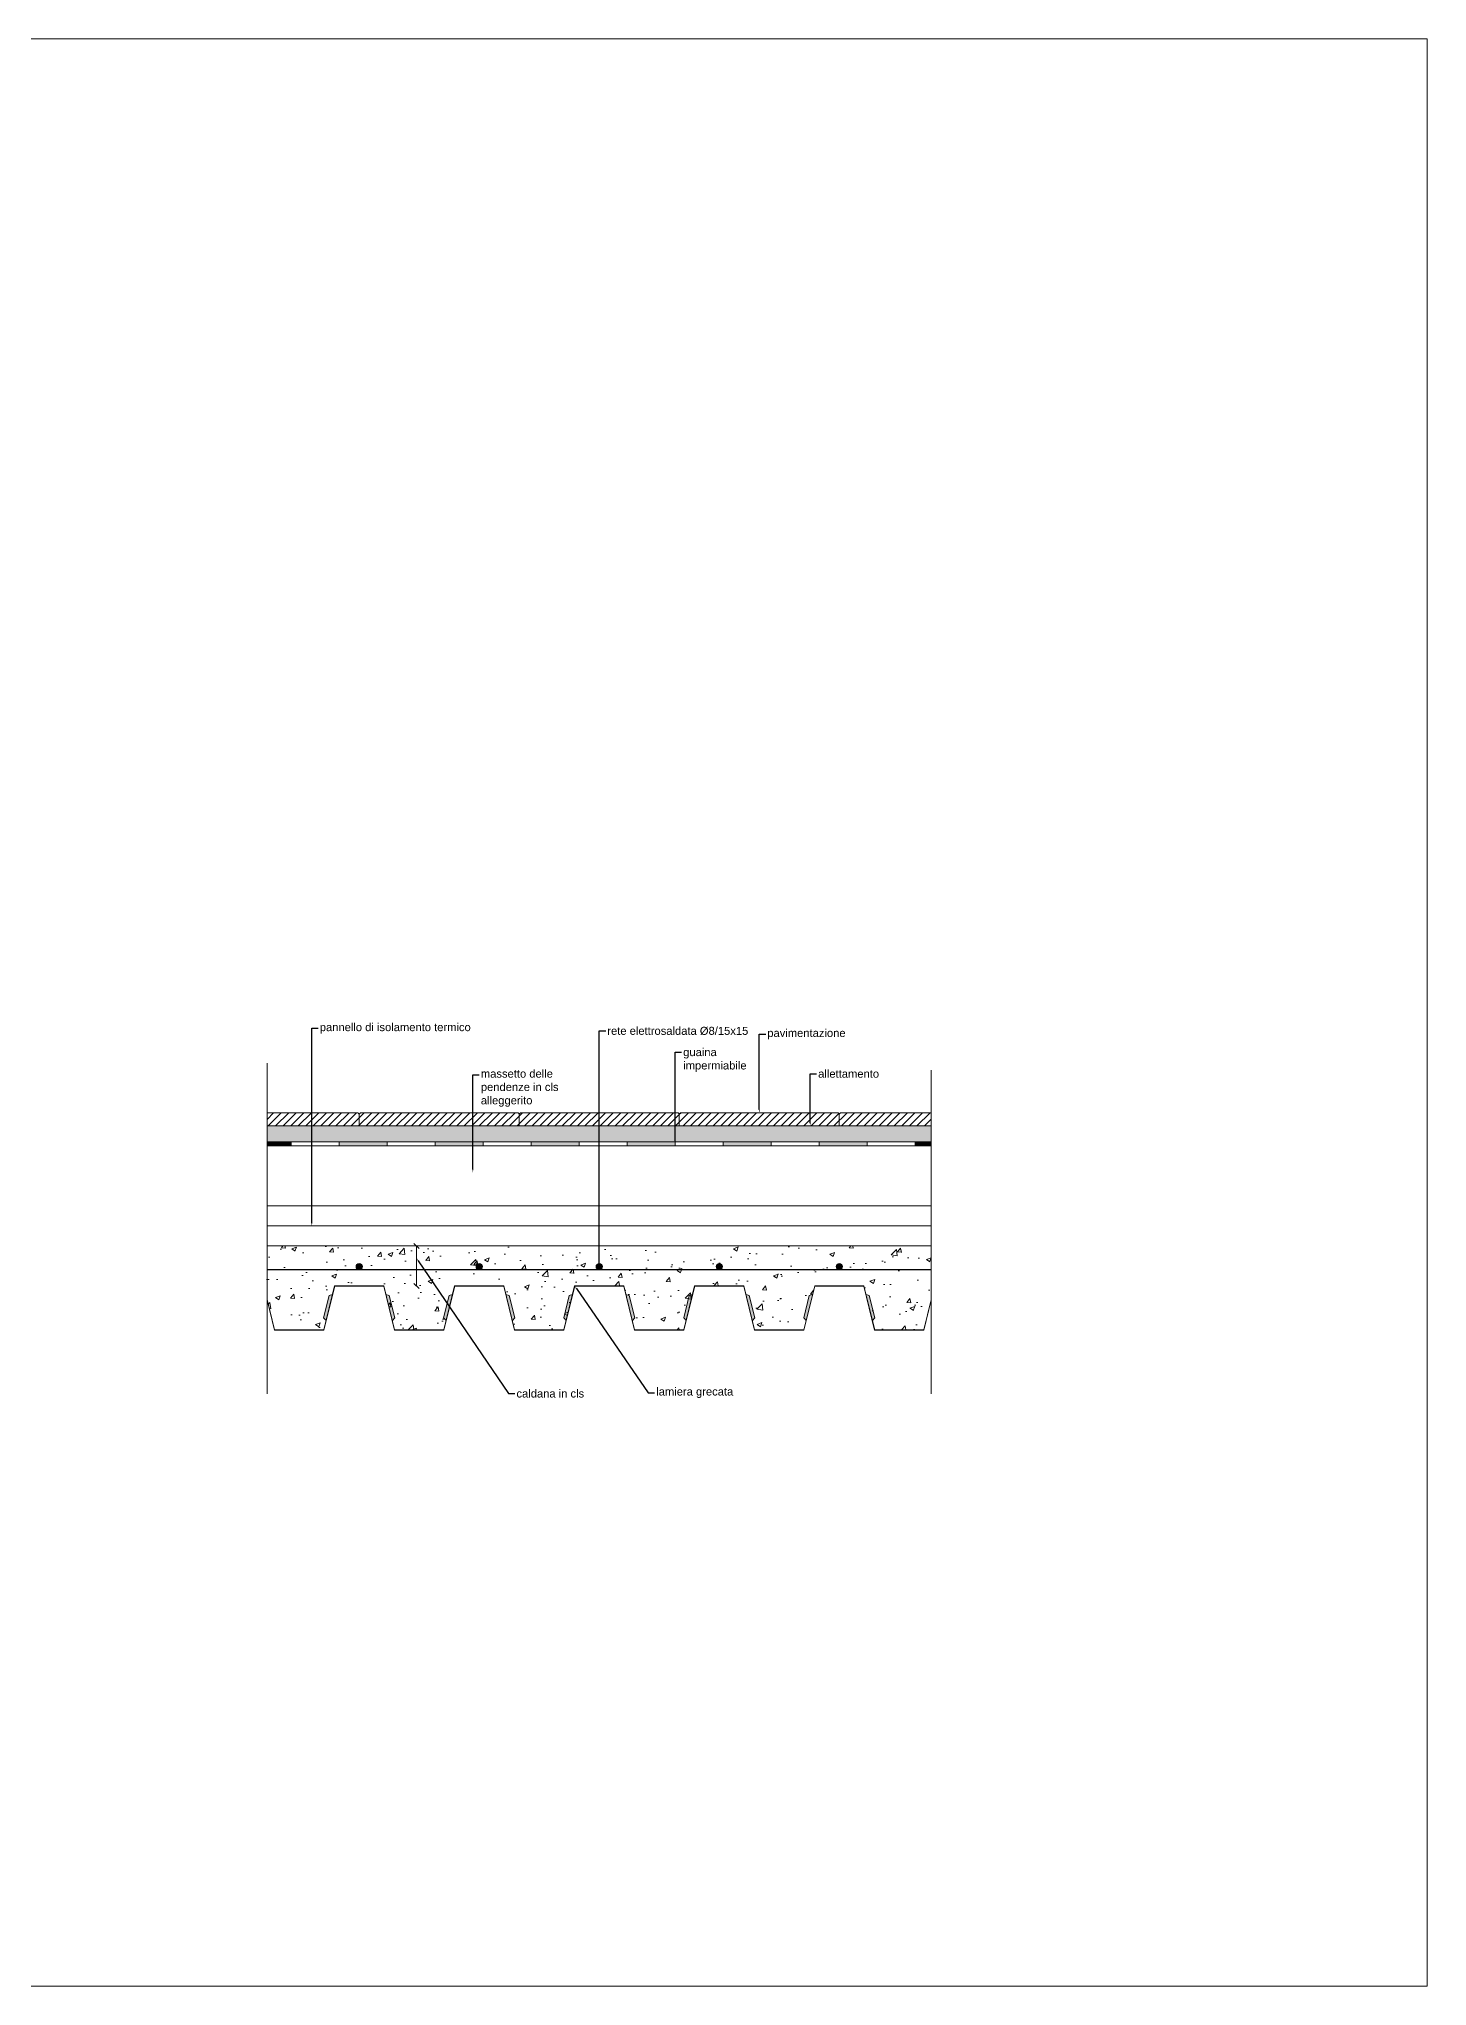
# Model space of a CAD drawing. Header units: millimetres. Extents: x 1415 to 3549, y 2194 to 4677.
# Drawn here: x 1776.534 to 1778.269, y 2308.878 to 2311.311 of the extents above; entities that cross this region are included whole.
import ezdxf
from ezdxf import colors
from ezdxf.entities.mleader import LeaderData, LeaderLine
from ezdxf.math import Vec2, Vec3

# ---------------------------------------------------------------- set-up
doc = ezdxf.new("R2010")
doc.units = ezdxf.units.MM
doc.linetypes.add('ACAD_ISO02W100', pattern=[15, 12, -3])
for name, color, linetype, lineweight in [('Layer3', 7, 'Continuous', 15), ('Layer4', 7, 'Continuous', 15), ('SIMBOLI', 145, 'Continuous', 18)]:
    doc.layers.add(name, color=color, linetype=linetype, lineweight=lineweight)
doc.styles.get("Standard").update_dxf_attribs({"font": 'arial.ttf'})
doc.linetypes.add('ISOLAMENTO', pattern='A,0.00254,-2.54,[134,ltypeshp.shx,S=2.54,R=0,X=-2.54,Y=0],-5.08,[134,ltypeshp.shx,S=2.54,R=180,X=2.54,Y=0],-2.54', length=10.16254)

msp = doc.modelspace()

# ---------------------------------------------------------------- hatches: boundary and pattern name
at = {"layer": 'Layer4'}
h = msp.add_hatch(dxfattribs=at)
h.set_pattern_fill('ANSI31', color=256, scale=0.0021)
h.set_pattern_definition([(45, (1773.8836474, 2308.3829436), (-0.004714634, 0.004714634), [])])
h.paths.add_polyline_path([(1776.9347, 2309.9667, 0.414214), (1776.9322, 2309.9692), (1776.8196, 2309.9692), (1776.8196, 2309.9528), (1776.9347, 2309.9528)])
h.paths.add_polyline_path([(1777.1347, 2309.9667, 0.414214), (1777.1322, 2309.9692), (1776.9372, 2309.9692, 0.414214), (1776.9347, 2309.9667), (1776.9347, 2309.9528), (1777.1347, 2309.9528)])
h.paths.add_polyline_path([(1777.2347, 2309.9692), (1777.1372, 2309.9692, 0.414214), (1777.1347, 2309.9667), (1777.1347, 2309.9528), (1777.2347, 2309.9528)])
h.paths.add_polyline_path([(1777.3347, 2309.9667, 0.414214), (1777.3322, 2309.9692), (1777.2347, 2309.9692), (1777.2347, 2309.9528), (1777.3347, 2309.9528)])
h.paths.add_polyline_path([(1777.5347, 2309.9667, 0.414214), (1777.5322, 2309.9692), (1777.3372, 2309.9692, 0.414214), (1777.3347, 2309.9667), (1777.3347, 2309.9528), (1777.5347, 2309.9528)])
h.paths.add_polyline_path([(1777.6496, 2309.9692), (1777.5372, 2309.9692, 0.414214), (1777.5347, 2309.9667), (1777.5347, 2309.9528), (1777.6496, 2309.9528)])
h = msp.add_hatch(dxfattribs=at)
h.set_pattern_fill('AR-SAND', color=256, scale=0.00016)
h.set_pattern_definition([(37.5, (1772.408665, 2308.2665866), (-0.000256005, 0.007830612), [0, -0.00617728, 0, -0.0069088, 0, -0.006604]), (7.5, (1772.408665, 2308.266587), (0.007192373, 0.011469202), [0, -0.00333248, 0, -0.00556768, 0, -0.0021336]), (327.5, (1772.4036663, 2308.2665866), (0.012655878, 2.2995e-05), [0, -0.002032, 0, -0.0073152, 0, -0.0095504]), (317.5, (1772.403666, 2308.266587), (0.012216903, 0.00356687), [0, -0.001016, 0, -0.00479552, 0, -0.0054864])])
h.paths.add_polyline_path([(1777.6496, 2309.9528), (1776.8196, 2309.9528), (1776.8196, 2309.9328), (1776.8496, 2309.9328), (1777.6496, 2309.9328)])
h = msp.add_hatch(dxfattribs=at)
h.set_pattern_fill('AR-CONC', color=256, scale=0.00033)
h.set_pattern_definition([(50, (1775.22746, 2308.266587), (0.0601209, -0.0052599), [0.0062865, -0.0691515]), (355, (1775.22746, 2308.266587), (-0.0116303, 0.0630488), [0.0050292, -0.0553214]), (100.4514, (1775.23247, 2308.26615), (0.0484906, 0.0577889), [0.0053427, -0.0587698]), (46.1842, (1775.22746, 2308.28335), (0.089456, -0.013874), [0.0094297, -0.1037272]), (96.6356, (1775.23491, 2308.282194), (0.0783434, 0.0816506), [0.008014, -0.0881548]), (351.184, (1775.22746, 2308.28335), (0.0783434, 0.0816506), [0.0075438, -0.0829817]), (21, (1775.23584, 2308.27916), (0.05003275, -0.0337475), [0.0062865, -0.0691515]), (326, (1775.23584, 2308.27916), (0.0203947, 0.060782), [0.0050292, -0.0553212]), (71.4514, (1775.24001, 2308.27635), (0.0704274, 0.0270345), [0.0053427, -0.0587697]), (37.5, (1775.227458, 2308.266587), (0.00101924, 0.02790316), [0, -0.05465064, 0, -0.0561594, 0, -0.05553075]), (7.5, (1775.227458, 2308.266587), (0.0220505, 0.0330596), [0, -0.03201924, 0, -0.05339334, 0, -0.02116455]), (327.5, (1775.208767, 2308.266587), (0.0447449, -0.00189049), [0, -0.020955, 0, -0.0653796, 0, -0.0867537]), (317.5, (1775.200385, 2308.266587), (0.04888263, 0.00839074), [0, -0.0272415, 0, -0.04341876, 0, -0.0616077])])
h.paths.add_polyline_path([(1777.6496, 2309.773), (1776.8196, 2309.773), (1776.8196, 2309.7358), (1776.8289, 2309.6978), (1776.8904, 2309.6978), (1776.9039, 2309.7528), (1776.9654, 2309.7528), (1776.9789, 2309.6978), (1777.0404, 2309.6978), (1777.0539, 2309.7528), (1777.1154, 2309.7528), (1777.1289, 2309.6978), (1777.1904, 2309.6978), (1777.2039, 2309.7528), (1777.2654, 2309.7528), (1777.2789, 2309.6978), (1777.3404, 2309.6978), (1777.3539, 2309.7528), (1777.4154, 2309.7528), (1777.4289, 2309.6978), (1777.4904, 2309.6978), (1777.5039, 2309.7528), (1777.5654, 2309.7528), (1777.5789, 2309.6978), (1777.6404, 2309.6978), (1777.6496, 2309.7353)])
h.paths.add_polyline_path([(1777.6496, 2309.8028), (1776.8196, 2309.8028), (1776.8196, 2309.773), (1776.9347, 2309.773, -0.414214), (1776.9307, 2309.777, -1), (1776.9387, 2309.777, -0.414214), (1776.9347, 2309.773), (1777.0847, 2309.773, -0.414214), (1777.0807, 2309.777, -1), (1777.0887, 2309.777, -0.414214), (1777.0847, 2309.773), (1777.2347, 2309.773, -0.414214), (1777.2307, 2309.777, -1), (1777.2387, 2309.777, -0.414214), (1777.2347, 2309.773), (1777.6496, 2309.773)])
at = {"layer": 'Layer4', "true_color": 0xcd2027}
h = msp.add_hatch(color=242, dxfattribs=at)
h.dxf.hatch_style = 1
h.paths.add_polyline_path([(1776.9387, 2309.777, 1), (1776.9307, 2309.777, 1)])
h = msp.add_hatch(color=242, dxfattribs=at)
h.dxf.hatch_style = 1
h.paths.add_polyline_path([(1777.0887, 2309.777, 1), (1777.0807, 2309.777, 1)])
h = msp.add_hatch(color=242, dxfattribs=at)
h.dxf.hatch_style = 1
h.paths.add_polyline_path([(1777.2387, 2309.777, 1), (1777.2307, 2309.777, 1)])
h = msp.add_hatch(color=242, dxfattribs=at)
h.dxf.hatch_style = 1
h.paths.add_polyline_path([(1777.3887, 2309.777, 1), (1777.3807, 2309.777, 1)])
h = msp.add_hatch(color=242, dxfattribs=at)
h.dxf.hatch_style = 1
h.paths.add_polyline_path([(1777.5387, 2309.777, 1), (1777.5307, 2309.777, 1)])
at = {"layer": 'Layer4'}
h = msp.add_hatch(color=256, dxfattribs=at)
h.dxf.hatch_style = 1
h.paths.add_polyline_path([(1776.9013, 2309.742), (1776.8972, 2309.741), (1776.8902, 2309.7128), (1776.8933, 2309.7095)])
h.paths.add_polyline_path([(1776.9722, 2309.741), (1776.9681, 2309.742), (1776.9761, 2309.7095), (1776.9791, 2309.7128)])
h = msp.add_hatch(color=256, dxfattribs=at)
h.dxf.hatch_style = 1
h.paths.add_polyline_path([(1777.0513, 2309.742), (1777.0472, 2309.741), (1777.0402, 2309.7128), (1777.0433, 2309.7095)])
h.paths.add_polyline_path([(1777.1222, 2309.741), (1777.1181, 2309.742), (1777.1261, 2309.7095), (1777.1291, 2309.7128)])
h = msp.add_hatch(color=256, dxfattribs=at)
h.dxf.hatch_style = 1
h.paths.add_polyline_path([(1777.2013, 2309.742), (1777.1972, 2309.741), (1777.1902, 2309.7128), (1777.1933, 2309.7095)])
h.paths.add_polyline_path([(1777.2722, 2309.741), (1777.2681, 2309.742), (1777.2761, 2309.7095), (1777.2791, 2309.7128)])
h = msp.add_hatch(color=256, dxfattribs=at)
h.dxf.hatch_style = 1
h.paths.add_polyline_path([(1777.3513, 2309.742), (1777.3472, 2309.741), (1777.3402, 2309.7128), (1777.3433, 2309.7095)])
h.paths.add_polyline_path([(1777.4222, 2309.741), (1777.4181, 2309.742), (1777.4261, 2309.7095), (1777.4291, 2309.7128)])
h = msp.add_hatch(color=256, dxfattribs=at)
h.dxf.hatch_style = 1
h.paths.add_polyline_path([(1777.5013, 2309.742), (1777.4972, 2309.741), (1777.4902, 2309.7128), (1777.4933, 2309.7095)])
h.paths.add_polyline_path([(1777.5722, 2309.741), (1777.5681, 2309.742), (1777.5761, 2309.7095), (1777.5791, 2309.7128)])
at = {"layer": 'SIMBOLI'}
h = msp.add_hatch(color=256, dxfattribs=at)
h.dxf.hatch_style = 1
h.paths.add_polyline_path([(1776.8496, 2309.9328), (1776.8196, 2309.9328), (1776.8196, 2309.9278), (1776.8496, 2309.9278)])
h = msp.add_hatch(color=256, dxfattribs=at)
h.dxf.hatch_style = 1
h.paths.add_polyline_path([(1776.9696, 2309.9328), (1776.9096, 2309.9328), (1776.9096, 2309.9278), (1776.9696, 2309.9278)])
h = msp.add_hatch(color=256, dxfattribs=at)
h.dxf.hatch_style = 1
h.paths.add_polyline_path([(1777.0896, 2309.9328), (1777.0296, 2309.9328), (1777.0296, 2309.9278), (1777.0896, 2309.9278)])
h = msp.add_hatch(color=256, dxfattribs=at)
h.dxf.hatch_style = 1
h.paths.add_polyline_path([(1777.2096, 2309.9328), (1777.1496, 2309.9328), (1777.1496, 2309.9278), (1777.2096, 2309.9278)])
h = msp.add_hatch(color=256, dxfattribs=at)
h.dxf.hatch_style = 1
h.paths.add_polyline_path([(1777.3296, 2309.9328), (1777.2696, 2309.9328), (1777.2696, 2309.9278), (1777.3296, 2309.9278)])
h = msp.add_hatch(color=256, dxfattribs=at)
h.dxf.hatch_style = 1
h.paths.add_polyline_path([(1777.4496, 2309.9328), (1777.3896, 2309.9328), (1777.3896, 2309.9278), (1777.4496, 2309.9278)])
h = msp.add_hatch(color=256, dxfattribs=at)
h.dxf.hatch_style = 1
h.paths.add_polyline_path([(1777.5696, 2309.9328), (1777.5096, 2309.9328), (1777.5096, 2309.9278), (1777.5696, 2309.9278)])
h = msp.add_hatch(color=256, dxfattribs=at)
h.dxf.hatch_style = 1
h.paths.add_polyline_path([(1777.6496, 2309.9328), (1777.6296, 2309.9328), (1777.6296, 2309.9278), (1777.6496, 2309.9278)])

# ---------------------------------------------------------------- linework, layer by layer
at = {"layer": 'Layer3'}
msp.add_lwpolyline([(1774.7101, 2311.3114), (1778.2693, 2311.3114), (1778.2693, 2308.8778), (1774.7101, 2308.8778)], close=True, dxfattribs=at)
at = {"layer": 'Layer4'}
msp.add_line((1776.8196, 2309.8028), (1776.8196, 2309.8528), dxfattribs=at)
at = {"layer": 'Layer4', "color": 3}
for p, q in [((1777.0097, 2309.7998), (1777.0028, 2309.8059)), ((1777.0097, 2309.7498), (1777.0028, 2309.7559))]:
    msp.add_line(p, q, dxfattribs=at)
at = {"layer": 'Layer4', "linetype": 'ACAD_ISO02W100', "ltscale": 3}
for points in [[(1776.8196, 2310.0312), (1776.8196, 2309.6182)], [(1777.6496, 2309.6182), (1777.6496, 2310.0224)]]:
    msp.add_lwpolyline(points, dxfattribs=at)
at = {"layer": 'Layer4'}
for points in [[(1776.8196, 2309.9692), (1776.9322, 2309.9692, -0.414214), (1776.9347, 2309.9667), (1776.9347, 2309.9528), (1776.9347, 2309.9667, -0.414214), (1776.9372, 2309.9692), (1777.1322, 2309.9692, -0.414214), (1777.1347, 2309.9667), (1777.1347, 2309.9528)], [(1777.6496, 2309.9692), (1777.5372, 2309.9692, 0.414214), (1777.5347, 2309.9667), (1777.5347, 2309.9528), (1777.5347, 2309.9667, 0.414214), (1777.5322, 2309.9692), (1777.3372, 2309.9692, 0.414214), (1777.3347, 2309.9667), (1777.3347, 2309.9528), (1777.3347, 2309.9667, 0.414214), (1777.3322, 2309.9692), (1777.1372, 2309.9692, 0.414214), (1777.1347, 2309.9667), (1777.1347, 2309.9572)]]:
    msp.add_lwpolyline(points, format="xyb", dxfattribs=at)
for points in [[(1777.6496, 2309.9328), (1777.6496, 2309.9528), (1776.8196, 2309.9528)], [(1777.6496, 2309.9528), (1776.8196, 2309.9528)], [(1777.6496, 2309.9328), (1776.8196, 2309.9328)], [(1777.6496, 2309.9278), (1776.8196, 2309.9278)], [(1777.6496, 2309.8028), (1777.6496, 2309.8528), (1776.8196, 2309.8528), (1776.8196, 2309.8528)], [(1777.6496, 2309.8028), (1776.8196, 2309.8028)], [(1776.8195, 2309.7357), (1776.8288, 2309.6977), (1776.8905, 2309.6977), (1776.904, 2309.7527), (1776.9653, 2309.7527), (1776.9788, 2309.6977), (1777.0405, 2309.6977), (1777.054, 2309.7527), (1777.1153, 2309.7527), (1777.1288, 2309.6977), (1777.1905, 2309.6977), (1777.204, 2309.7527), (1777.2653, 2309.7527), (1777.2788, 2309.6977), (1777.3405, 2309.6977), (1777.354, 2309.7527), (1777.4153, 2309.7527), (1777.4288, 2309.6977), (1777.4905, 2309.6977), (1777.504, 2309.7527), (1777.5653, 2309.7527), (1777.5788, 2309.6977), (1777.6405, 2309.6977), (1777.6497, 2309.7353)], [(1776.8196, 2309.7358), (1776.8289, 2309.6978), (1776.8904, 2309.6978), (1776.9039, 2309.7528), (1776.9654, 2309.7528), (1776.9789, 2309.6978), (1777.0404, 2309.6978), (1777.0539, 2309.7528), (1777.1154, 2309.7528), (1777.1289, 2309.6978), (1777.1904, 2309.6978), (1777.2039, 2309.7528), (1777.2654, 2309.7528), (1777.2789, 2309.6978), (1777.3404, 2309.6978), (1777.3539, 2309.7528), (1777.4154, 2309.7528), (1777.4289, 2309.6978), (1777.4904, 2309.6978), (1777.5039, 2309.7528), (1777.5654, 2309.7528), (1777.5789, 2309.6978), (1777.6404, 2309.6978), (1777.6496, 2309.7353)], [(1776.9013, 2309.742), (1776.8972, 2309.741), (1776.8902, 2309.7128), (1776.8933, 2309.7095)], [(1776.9681, 2309.742), (1776.9722, 2309.741), (1776.9791, 2309.7128), (1776.9761, 2309.7095)], [(1777.0513, 2309.742), (1777.0472, 2309.741), (1777.0402, 2309.7128), (1777.0433, 2309.7095)], [(1777.1181, 2309.742), (1777.1222, 2309.741), (1777.1291, 2309.7128), (1777.1261, 2309.7095)], [(1777.2013, 2309.742), (1777.1972, 2309.741), (1777.1902, 2309.7128), (1777.1933, 2309.7095)], [(1777.2681, 2309.742), (1777.2722, 2309.741), (1777.2791, 2309.7128), (1777.2761, 2309.7095)], [(1777.3513, 2309.742), (1777.3472, 2309.741), (1777.3402, 2309.7128), (1777.3433, 2309.7095)], [(1777.4181, 2309.742), (1777.4222, 2309.741), (1777.4291, 2309.7128), (1777.4261, 2309.7095)], [(1777.5013, 2309.742), (1777.4972, 2309.741), (1777.4902, 2309.7128), (1777.4933, 2309.7095)], [(1777.5681, 2309.742), (1777.5722, 2309.741), (1777.5791, 2309.7128), (1777.5761, 2309.7095)]]:
    msp.add_lwpolyline(points, dxfattribs=at)
at = {"layer": 'Layer4', "color": 3}
msp.add_lwpolyline([(1777.0063, 2309.7528), (1777.0063, 2309.8028)], dxfattribs=at)
at = {"layer": 'Layer4'}
msp.add_lwpolyline([(1777.1073, 2309.8028), (1777.1073, 2309.8028)], close=True, dxfattribs=at)
at = {"layer": 'Layer4', "color": 242, "lineweight": 30, "true_color": 0xcd2027}
msp.add_lwpolyline([(1777.6496, 2309.773), (1776.8196, 2309.773)], dxfattribs=at)
at = {"layer": 'Layer4', "color": 242, "true_color": 0xcd2027}
for centre in [(1776.9347, 2309.777), (1777.0847, 2309.777), (1777.2347, 2309.777), (1777.3847, 2309.777), (1777.5347, 2309.777)]:
    msp.add_circle(centre, 0.004, dxfattribs=at)
at = {"layer": 'SIMBOLI'}
for p, q in [((1776.8196, 2309.9328), (1776.8496, 2309.9328)), ((1776.8196, 2309.9278), (1776.8496, 2309.9278)), ((1776.9096, 2309.9328), (1776.9696, 2309.9328)), ((1777.0296, 2309.9328), (1777.0896, 2309.9328)), ((1777.1496, 2309.9328), (1777.2096, 2309.9328)), ((1777.2696, 2309.9328), (1777.3296, 2309.9328)), ((1777.3896, 2309.9328), (1777.4496, 2309.9328)), ((1777.5096, 2309.9328), (1777.5696, 2309.9328))]:
    msp.add_line(p, q, dxfattribs=at)
for points in [[(1776.8496, 2309.9328), (1776.8496, 2309.9278)], [(1776.9096, 2309.9328), (1776.9096, 2309.9278)], [(1776.9696, 2309.9328), (1776.9696, 2309.9278)], [(1777.0296, 2309.9328), (1777.0296, 2309.9278)], [(1777.0896, 2309.9328), (1777.0896, 2309.9278)], [(1777.1496, 2309.9328), (1777.1496, 2309.9278)], [(1777.2096, 2309.9328), (1777.2096, 2309.9278)], [(1777.2696, 2309.9328), (1777.2696, 2309.9278)], [(1777.3296, 2309.9328), (1777.3296, 2309.9278)], [(1777.3896, 2309.9328), (1777.3896, 2309.9278)], [(1777.4496, 2309.9328), (1777.4496, 2309.9278)], [(1777.5096, 2309.9328), (1777.5096, 2309.9278)], [(1777.5696, 2309.9328), (1777.5696, 2309.9278)], [(1777.6296, 2309.9328), (1777.6296, 2309.9278)]]:
    msp.add_lwpolyline(points, dxfattribs=at)
at = {"layer": 'SIMBOLI', "color": 30, "linetype": 'ISOLAMENTO', "ltscale": 0.2, "true_color": 0xf8991e}
msp.add_lwpolyline([(1776.8196, 2309.8278), (1777.6496, 2309.8278)], dxfattribs=at)

# ---------------------------------------------------------------- leaders
at = {"layer": 'Layer4', "color": 3}
ml = msp.add_multileader_mtext('Standard', dxfattribs=at)
ml.set_content('pannello di isolamento termico', color=3)
ml.set_leader_properties()
ml.build(insert=Vec2(0, 0))
ml.multileader.update_dxf_attribs({"arrow_head_size": 0.004})
ctx = ml.context
ctx.base_point, ctx.char_height, ctx.arrow_head_size, ctx.landing_gap_size, ctx.plane_origin = Vec3(1776.8834, 2310.0749), 0.01, 0.004, 0.002, Vec3(1776.8754, 2309.7778)
notes = []
notes.append((ctx, [(0, (1, 1, 0), (1776.8754, 2310.0749), (1, 0), 0.008, [(0, [(1776.8754, 2309.8278)], 0, [])])]))
ctx.mtext.insert, ctx.mtext.flow_direction = Vec3(1776.8854, 2310.0813), 5
ml = msp.add_multileader_mtext('Standard', dxfattribs=at)
ml.set_content('rete elettrosaldata Ø8/15x15', color=3)
ml.set_leader_properties()
ml.build(insert=Vec2(0, 0))
ml.multileader.update_dxf_attribs({"arrow_head_size": 0.004})
ctx = ml.context
ctx.base_point, ctx.char_height, ctx.arrow_head_size, ctx.landing_gap_size, ctx.plane_origin = Vec3(1777.2427, 2310.0715), 0.01, 0.004, 0.002, Vec3(1777.2347, 2309.8893)
notes.append((ctx, [(0, (1, 1, 0), (1777.2347, 2310.0715), (1, 0), 0.008, [(0, [(1777.2347, 2309.773)], 0, [])])]))
ctx.mtext.insert, ctx.mtext.width, ctx.mtext.flow_direction = Vec3(1777.2447, 2310.0767), 0.167154, 5
ml = msp.add_multileader_mtext('Standard', dxfattribs=at)
ml.set_content('pavimentazione ', color=3)
ml.set_leader_properties()
ml.build(insert=Vec2(0, 0))
ml.multileader.update_dxf_attribs({"arrow_head_size": 0.004})
ctx = ml.context
ctx.base_point, ctx.char_height, ctx.arrow_head_size, ctx.landing_gap_size, ctx.plane_origin = Vec3(1777.4427, 2310.0676), 0.01, 0.004, 0.002, Vec3(1777.4347, 2309.9692)
notes.append((ctx, [(0, (1, 1, 0), (1777.4347, 2310.0676), (1, 0), 0.008, [(0, [(1777.4347, 2309.9692)], 0, [])])]))
ctx.mtext.insert, ctx.mtext.width, ctx.mtext.flow_direction = Vec3(1777.4447, 2310.074), 0.088887, 5
ml = msp.add_multileader_mtext('Standard', dxfattribs=at)
ml.set_content('guaina impermiabile\\P ', color=3)
ml.set_leader_properties()
ml.build(insert=Vec2(0, 0))
ml.multileader.update_dxf_attribs({"arrow_head_size": 0.004})
ctx = ml.context
ctx.base_point, ctx.char_height, ctx.arrow_head_size, ctx.landing_gap_size, ctx.plane_origin = Vec3(1777.3376, 2310.0451), 0.01, 0.004, 0.002, Vec3(1777.3296, 2309.9467)
notes.append((ctx, [(0, (1, 1, 0), (1777.3296, 2310.0451), (1, 0), 0.008, [(0, [(1777.3296, 2309.9303)], 0, [])])]))
ctx.mtext.insert, ctx.mtext.width, ctx.mtext.flow_direction = Vec3(1777.3396, 2310.0501), 0.088887, 5
ml = msp.add_multileader_mtext('Standard', dxfattribs=at)
ml.set_content('massetto delle pendenze in cls alleggerito ', color=3)
ml.set_leader_properties()
ml.build(insert=Vec2(0, 0))
ml.multileader.update_dxf_attribs({"arrow_head_size": 0.004})
ctx = ml.context
ctx.base_point, ctx.char_height, ctx.arrow_head_size, ctx.landing_gap_size, ctx.plane_origin = Vec3(1777.0847, 2310.0167), 0.01, 0.004, 0.002, Vec3(1777.0767, 2309.9692)
notes.append((ctx, [(0, (1, 1, 0), (1777.0767, 2310.0167), (1, 0), 0.008, [(0, [(1777.0767, 2309.8948)], 0, [])])]))
ctx.mtext.insert, ctx.mtext.width, ctx.mtext.flow_direction = Vec3(1777.0867, 2310.0232), 0.124539, 5
ml = msp.add_multileader_mtext('Standard', dxfattribs=at)
ml.set_content('allettamento\\P ', color=3)
ml.set_leader_properties()
ml.build(insert=Vec2(0, 0))
ml.multileader.update_dxf_attribs({"arrow_head_size": 0.004})
ctx = ml.context
ctx.base_point, ctx.char_height, ctx.arrow_head_size, ctx.landing_gap_size, ctx.plane_origin = Vec3(1777.5063, 2310.0181), 0.01, 0.004, 0.002, Vec3(1777.4983, 2309.9692)
notes.append((ctx, [(0, (1, 1, 0), (1777.4983, 2310.0181), (1, 0), 0.008, [(0, [(1777.4983, 2309.9528)], 0, [])])]))
ctx.mtext.insert, ctx.mtext.width, ctx.mtext.flow_direction = Vec3(1777.5083, 2310.0231), 0.088887, 5
ml = msp.add_multileader_mtext('Standard', dxfattribs=at)
ml.set_content('caldana in cls', color=3)
ml.set_leader_properties()
ml.build(insert=Vec2(0, 0))
ml.multileader.update_dxf_attribs({"arrow_head_size": 0.004})
ctx = ml.context
ctx.base_point, ctx.char_height, ctx.arrow_head_size, ctx.landing_gap_size, ctx.plane_origin = Vec3(1777.1292, 2309.6183), 0.01, 0.004, 0.002, Vec3(1777.0063, 2309.7876)
notes.append((ctx, [(0, (1, 1, 0), (1777.1212, 2309.6183), (1, 0), 0.008, [(0, [(1777.0063, 2309.7876)], 0, [])])]))
ctx.mtext.insert, ctx.mtext.width, ctx.mtext.flow_direction = Vec3(1777.1312, 2309.6234), 0.167154, 5
ml = msp.add_multileader_mtext('Standard', dxfattribs=at)
ml.set_content('lamiera grecata', color=3)
ml.set_leader_properties()
ml.build(insert=Vec2(0, 0))
ml.multileader.update_dxf_attribs({"arrow_head_size": 0.004})
ctx = ml.context
ctx.base_point, ctx.char_height, ctx.arrow_head_size, ctx.landing_gap_size, ctx.plane_origin = Vec3(1777.3039, 2309.6194), 0.01, 0.004, 0.002, Vec3(1777.1153, 2309.8691)
notes.append((ctx, [(0, (1, 1, 0), (1777.2959, 2309.6194), (1, 0), 0.008, [(0, [(1777.2039, 2309.7528)], 0, [])])]))
ctx.mtext.insert, ctx.mtext.flow_direction = Vec3(1777.3059, 2309.6259), 5
for ctx, leaders in notes:
    for number, flags, end, landing, length, lines in leaders:
        leader = LeaderData()
        leader.index, (leader.has_last_leader_line, leader.has_dogleg_vector, leader.attachment_direction) = number, flags
        leader.last_leader_point, leader.dogleg_vector, leader.dogleg_length = Vec3(end), Vec3(landing), length
        for number, points, colour, breaks in lines:
            line = LeaderLine()
            line.index, line.vertices, line.color, line.breaks = number, Vec3.list(points), colors.encode_raw_color(colour), breaks
            leader.lines.append(line)
        ctx.leaders.append(leader)

doc.saveas('drawing.dxf')
